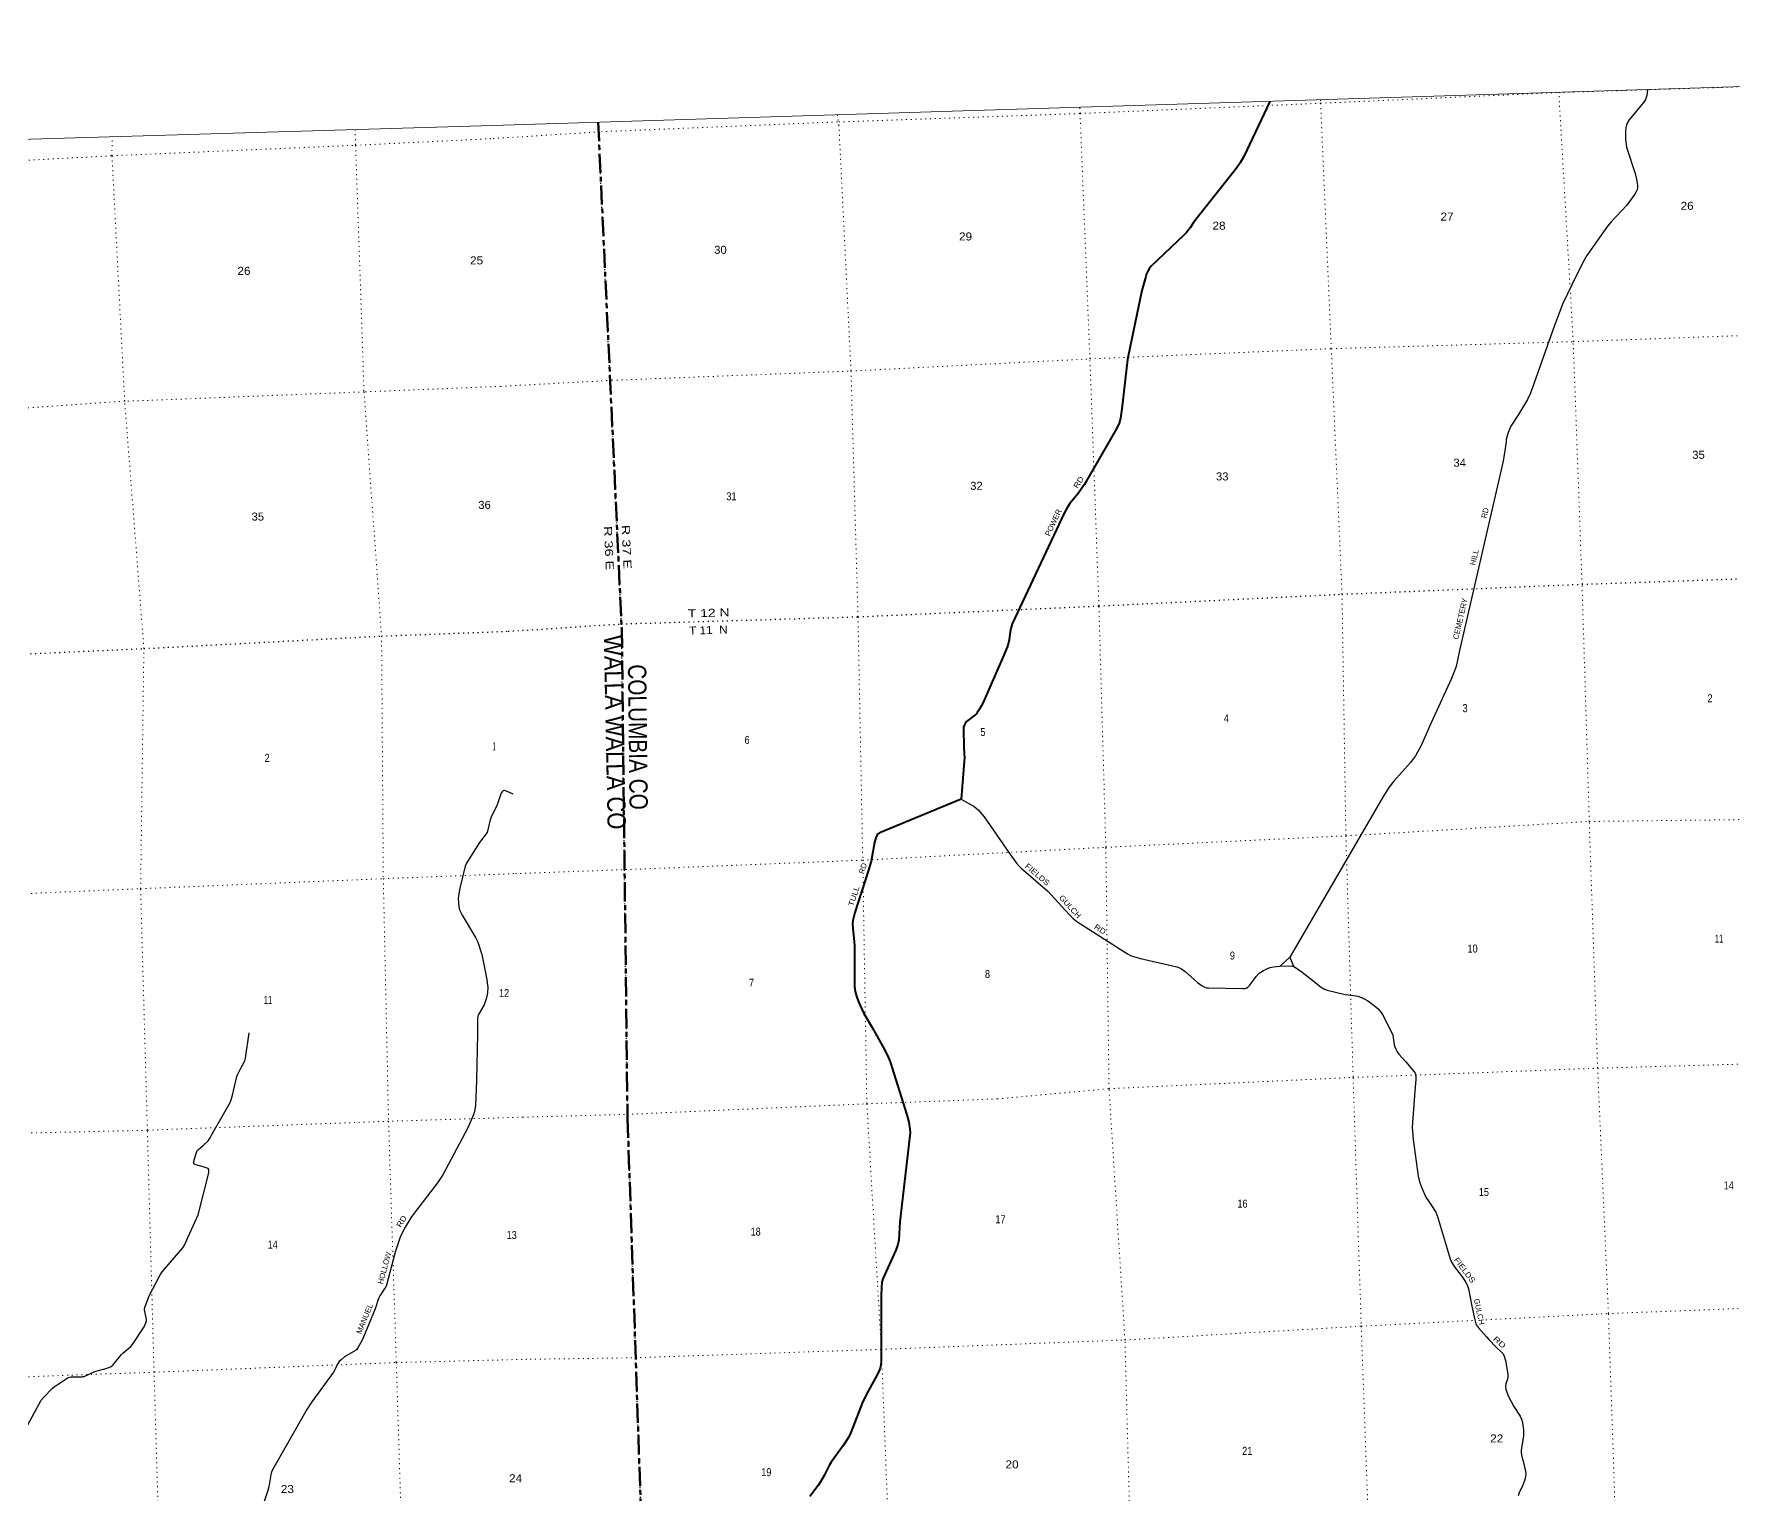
# Model space of a CAD drawing. Header units: feet. Extents: x 505285 to 763886, y -543582 to -353855.
# Drawn here: x 684684 to 721863, y -385791 to -353855 of the extents above; entities that cross this region are included whole.
import ezdxf
from ezdxf.enums import TextEntityAlignment as Align

# ---------------------------------------------------------------- set-up
doc = ezdxf.new("R2010")
doc.units = ezdxf.units.FT
doc.header["$LTSCALE"] = 70
doc.linetypes.add('DOTTED', pattern=[1.5, 0.3, -1.2])
doc.linetypes.add('LONG_DASH_SHORT_DASH', pattern=[9.9, 6, -1.2, 1.5, -1.2])
for name, color, linetype, lineweight in [('11', 7, 'LONG_DASH_SHORT_DASH', 60), ('12', 7, 'Continuous', 13), ('26', 7, 'Continuous', 40), ('27', 7, 'Continuous', 13), ('29', 7, 'Continuous', 25), ('30', 7, 'Continuous', 13), ('4', 7, 'Continuous', 13), ('6', 7, 'DOTTED', 25), ('7', 7, 'DOTTED', 13)]:
    doc.layers.add(name, color=color, linetype=linetype, lineweight=lineweight)

msp = doc.modelspace()

# ---------------------------------------------------------------- linework, layer by layer
at = {"layer": '11'}
msp.add_lwpolyline([(697021.63, -355782.93), (697535.16, -366829.06), (697538.4, -366865.17), (697663.63, -377542.99), (697665.02, -377579.68), (698478.3, -401486.49)], dxfattribs=at)
at = {"layer": '26'}
for points in [[(711714.31, -355331.98), (711139.97, -356533.09), (711063.61, -356672.79), (710981.83, -356788.11), (710043.57, -357977.85), (709965.79, -358098.21), (709890.23, -358196.49), (709832.29, -358258.15), (709113.52, -358935.89), (709079.62, -358977.88), (709048, -359025.34), (709016.38, -359099.15), (708996.51, -359159.3), (708910.54, -359468.15), (708656.56, -360688.34), (708595.93, -360974.18), (708471.92, -362057.04), (708444.56, -362257.2), (708430.58, -362323.46), (708413.01, -362370.92), (708363.47, -362473.32), (707648.05, -363715.64), (707519.84, -363905.23), (707454.83, -363988.79), (707374.03, -364080.18), (707336.39, -364124.92), (707284.45, -364204.97), (707215.03, -364338.43), (706075.32, -366756.58), (706048.73, -366859.82), (706024.82, -366985.72), (706013.59, -367109.4), (705978.88, -367230.8), (705891.71, -367445.12), (705432.94, -368493.37), (705349.62, -368647.3), (705313.32, -368698.76), (705293.42, -368722.87), (705261.8, -368752.75), (705078.87, -368896.08), (705047.5, -368935.54), (705026.43, -368977.72), (705014.13, -369026.94), (705008.67, -369077.62), (705016.93, -369439.52), (705029.94, -369612.22), (705031.01, -369676.47), (704957.61, -370592.56)], [(704957.61, -370592.56), (703195.7, -371319.27), (703171.11, -371333.33), (703148.28, -371349.15), (703118.41, -371387.82), (703093.82, -371438.79), (703068.7, -371541.79), (702990.02, -371946.97), (702934.48, -372146.1), (702634.41, -373074.13), (702594.1, -373248.22), (702583.56, -373325.55), (702591.75, -373415.68), (702623.99, -373714.37), (702629.23, -373796.58), (702628.04, -374070.38), (702625.96, -374660.03), (702638.01, -374772.03), (702670.34, -374901.95), (702715.3, -375028.64), (702833.84, -375278.57), (703013.02, -375584.21), (703254.84, -376018.46), (703356, -376216.15), (703407.36, -376339.79), (703769.27, -377497.58), (703815, -377660.99), (703841.22, -377807.37), (703844.73, -377888.22), (703838.74, -377945.89), (703617.59, -379837.01), (703598.78, -380230.04), (703577.75, -380331.24), (703532.09, -380455.72), (703249.95, -381083.31), (703226.45, -381167.85), (703216.02, -381267.6), (703214.26, -381452.78), (703210.64, -382874.46), (703203.42, -382968.34), (703189.56, -383036.16), (703175.51, -383074.82), (703122.27, -383182.45), (702923.45, -383541.51), (702812.67, -383770.74), (702550.2, -384442.22), (702493.57, -384552.54), (702388.7, -384719.18), (702118.97, -385096.91), (702074.26, -385164.78), (701963.21, -385385.97), (701886.24, -385523.13), (701833.89, -385601.76), (701651.32, -385847.58)]]:
    msp.add_lwpolyline(points, dxfattribs=at)
at = {"layer": '29'}
for q in [(711939.9, -374244.91), (712225.97, -374246.2)]:
    msp.add_line((712146.03, -374047.37), q, dxfattribs=at)
for points in [[(719969.77, -355074.48), (719957.05, -355202.5), (719928.99, -355286.73), (719880.88, -355350.91), (719573.24, -355733.61), (719536.14, -355788.12), (719512.09, -355844.28), (719496.05, -355904.45), (719488.97, -355996), (719488.04, -356153.14), (719512.84, -356329.62), (719697.87, -356904.04), (719730.56, -357027.56), (719750.6, -357171.96), (719752.6, -357220.09), (719734.57, -357280.26), (719697.38, -357361.26), (719516.39, -357600.43), (719179.37, -357962.15), (719097.73, -358056.33), (718646.22, -358700.2), (718583.63, -358803.16), (718415.25, -359130.56), (718117.46, -359749.94), (717935.67, -360232.84), (717415.57, -361708.53), (717343.27, -361850.16), (717152.85, -362176.22), (716982.64, -362430.53), (716920.47, -362572.05), (716878.41, -362727.35), (716880.44, -362774.68), (716812.86, -363195.69), (715860.95, -367337.62), (715788.07, -367693.11), (715685.14, -367955.28), (715233.92, -368933.84), (715022.09, -369415.64), (714894.15, -369642.51), (714789.05, -369789.33), (714422.93, -370195.28), (714316.9, -370340.45), (714183.31, -370549.03), (712146.03, -374047.37)], [(695160.36, -370480.45), (695079.49, -370445.05), (694994.04, -370408.66), (694977.07, -370403.81), (694961.32, -370403.81), (694946.77, -370409.88), (694924.35, -370430.49), (694902.53, -370459.6), (694894.65, -370475.37), (694878.84, -370516.36), (694820.11, -370694.89), (694797.92, -370751.12), (694696.48, -370947.15), (694661.2, -371044.51), (694597.95, -371320.82), (694430.36, -371543.01), (694164.39, -371956.22), (694145, -371990.17), (694115.88, -372054.97), (693994.62, -372536.93), (693963.19, -372746.97), (693965.52, -372866.2), (693972.89, -372950.72), (693992.28, -373013.79), (694050.17, -373132.46), (694341.35, -373620.19), (694388.08, -373722.52), (694474.65, -373986.69), (694581.06, -374499.63), (694607.55, -374713.91), (694600.73, -374828.15), (694576.49, -374939.73), (694530.1, -375087.41), (694401.95, -375303.58), (694392.26, -375332.68), (694382.16, -375401.39), (694384.92, -375725.32), (694358.93, -376742.82), (694340.16, -377283), (694314.69, -377423.56), (694285.17, -377514.69), (694169.5, -377783.07), (693621.39, -378811.01), (693511.6, -378987.32), (692974.15, -379674.53), (692922.36, -379747.98), (692799.61, -379951.05), (692751.13, -380048.07), (692688.67, -380174.13), (692583.31, -380500.46), (692389.93, -381222.07), (692377.81, -381256.03), (692357.96, -381290.59), (692249.33, -381454.93), (692220.47, -381513.56), (692143.23, -381740.12), (691871.04, -382409.37), (691766.93, -382592.53), (691736.64, -382633.77), (691714.32, -382653.26), (691473.3, -382791.89), (691398.47, -382854.5), (691360.9, -382893.31), (691334.55, -382932.39), (691233.88, -383123.68), (690758.5, -383771.38), (690653.03, -383944.38), (689927.03, -385212.2), (689878.54, -385304.38), (689861.55, -385369.43), (689821.91, -385634.72), (689800.97, -385716.73), (689716.39, -385957.03)], [(704957.61, -370592.56), (705244.28, -370749.58), (705292.53, -370785.41), (705331.18, -370824.08), (705463.08, -370979.38), (706004.64, -371758.11)], [(706004.64, -371758.11), (706077.88, -371863.43), (706174.34, -371989.36), (706230.55, -372057.91), (706272.87, -372102.11), (706856.7, -372606.93), (707322.18, -373117.89), (707399.53, -373192.45), (707492.02, -373266.91), (708601, -373972.83), (708666.67, -374008.68), (708729.23, -374032.59), (708883.96, -374075.55), (709551.73, -374228.73)], [(709551.73, -374228.73), (709675.86, -374257.2), (709738.36, -374281.29), (709780.52, -374305.9), (709856.25, -374361.58), (710129.79, -374605.58), (710230.19, -374676.75), (710286.4, -374704.87), (710328.51, -374717.37), (710367.2, -374722.45), (711119.88, -374735.63), (711163.06, -374734.54), (711193.65, -374723.33), (711227.02, -374704), (711271, -374658.34), (711413.32, -374470.26), (711481.72, -374401.69), (711571.67, -374339.99), (711660.89, -374296.23), (711721.49, -374276.02), (711788, -374260), (711922.61, -374245.26), (712180.82, -374239.99), (712236.15, -374251.41), (712275.67, -374271.63), (712420.82, -374372.75), (712648.23, -374560), (712734.81, -374624.3)], [(712734.81, -374624.3), (712836, -374707.51), (712891.49, -374740.66), (712916.81, -374751.45), (712967.74, -374769.03), (713357.91, -374865.25), (713434.11, -374875.37), (713546.52, -374885.91), (713634.35, -374899.97), (713715.15, -374928.09), (713788.93, -374965), (713853.06, -375006.94), (713994.44, -375105.61), (714078.75, -375175.92), (714146.88, -375256.27), (714178, -375305.1), (714381.01, -375700.84), (714399.32, -375753.29), (714431.96, -375958.64), (714445.87, -376007.26), (714468.7, -376059.99), (714498.56, -376119.75), (714535.68, -376172.34), (714685.86, -376334.11), (714866.12, -376553.19), (714889.39, -376588.15), (714901.68, -376632.09), (714905.2, -376665.48), (714906.04, -376722.83), (714882.59, -376979.2), (714822.89, -377766.04), (714846.22, -378038.88), (714953.87, -378842.01), (714986.01, -378964.44), (715028.17, -379076.92), (715124.05, -379296.87), (715186.26, -379393.29), (715234.01, -379458.03), (715340.24, -379627.38), (715384.75, -379739.54), (715436.44, -379915.79), (715652.17, -380646.74), (715685.13, -380718.53), (715752.44, -380818.3), (715939.74, -381067.32), (716001.3, -381161.45), (716025.9, -381214.18), (716054.31, -381304.78), (716132.6, -381679.31)], [(688802.15, -377531.72), (688973.32, -377229.85), (688997.17, -377169.35), (689018.27, -377099.2), (689120.26, -376659.97), (689141.06, -376605.1), (689208.25, -376479.59), (689279.87, -376346.82), (689291.34, -376317.6), (689307.66, -376256.15), (689385.97, -375701.47)], [(684545.92, -384277.63), (684841.28, -383738.27), (684896.46, -383672.29), (685077.97, -383482.31), (685126.38, -383446.88), (685432.64, -383244.33), (685459.76, -383235.98), (685486.6, -383230.94), (685734.93, -383226.86), (685760.2, -383223.45), (685778.97, -383219.27), (686011, -383112.97), (686066.89, -383094.02), (686229.11, -383053.77), (686323.5, -383025.13), (686373.58, -383000.07), (686404.33, -382974.18), (686593.61, -382743.05), (686624.98, -382709.89), (686798.14, -382561.67), (686835.3, -382519.86), (687092.51, -382130.99), (687131.97, -382048.12), (687146.57, -382010.54), (687146.35, -381971.8), (687102.01, -381762.27), (687101.72, -381743.33), (687111.11, -381712.01), (687202.24, -381458.29), (687436.58, -381008.49), (687486.07, -380931.47), (687940.21, -380403.75), (687975.9, -380344.62), (688054.98, -380163.58), (688270.44, -379681.81), (688504.88, -378766.53), (688508.97, -378714.19), (688506.88, -378691.23), (688495.23, -378674.34), (688381.52, -378636.7), (688221.48, -378592.9), (688189.76, -378574.32), (688179.33, -378553.45), (688177.24, -378536.75), (688187.1, -378483.6), (688247.13, -378296.67), (688258.97, -378273.36), (688278.43, -378252.83), (688383.06, -378167.67), (688489.3, -378066.73), (688537.13, -377998.14), (688576.1, -377930.36), (688802.15, -377531.72)], [(716132.6, -381679.31), (716195.87, -381981.98), (716208.35, -382039.8), (716218.89, -382067.92), (716229.66, -382096.5), (716271.82, -382156.26), (716449.22, -382351.35), (716501.92, -382414.63), (716660.26, -382579.5), (716788.73, -382693.74), (716816.35, -382725.72), (716837.42, -382774.94), (716867.13, -382872.1), (716917.44, -383170.16), (716918.22, -383224.88), (716907.69, -383281.13), (716876.07, -383383.07), (716868.1, -383433.47), (716876.07, -383506.1), (716934.09, -383660.56), (717047.84, -383873.91), (717184.36, -384088.75), (717212.15, -384155.92), (717235.3, -384227.6), (717247.6, -384294.39), (717259.89, -384380.51), (717261.65, -384442.03), (717259.89, -384521.12), (717209.84, -384834.86), (717208.82, -384886.46), (717220.38, -384978.98), (717249.42, -385076.2), (717294.15, -385265.47), (717306.6, -385339.82), (717306.45, -385397.29), (717297.66, -385450.02), (717247.02, -385597.44), (717159.78, -385783.08), (717142.47, -385832.49)]]:
    msp.add_lwpolyline(points, dxfattribs=at)
at = {"layer": '4'}
msp.add_lwpolyline([(505285.47, -360804.74), (536860.22, -360087.99), (568433.96, -359327.81), (600006.62, -358524.19), (631578.15, -357677.15), (663148.48, -356786.68), (694717.55, -355852.8), (726285.32, -354875.48), (757851.71, -353854.74), (763886.04, -536576.2), (732068.3, -537605.06), (700249.18, -538590.15), (668428.73, -539531.49), (636607.03, -540429.04), (604784.11, -541282.83), (572960.06, -542092.84), (541134.91, -542859.08), (509308.75, -543581.54)], close=True, dxfattribs=at)
msp.add_lwpolyline([(505285.47, -360804.74), (536860.22, -360087.99), (568433.96, -359327.81), (600006.62, -358524.19), (631578.15, -357677.15), (663148.48, -356786.68), (694717.55, -355852.8), (726285.32, -354875.48), (757851.71, -353854.74), (763886.04, -536576.2), (732068.3, -537605.06), (700249.18, -538590.15), (668428.73, -539531.49), (636607.03, -540429.04), (604784.11, -541282.83), (572960.06, -542092.84), (541134.91, -542859.08), (509308.75, -543581.54)], close=True, dxfattribs=at)
at = {"layer": '6'}
for points in [[(698478.3, -401486.49), (698388.93, -398847.84), (698204.42, -393508.59), (698024.58, -388180.09), (697843.53, -382811.92), (697664.3, -377511.64), (697595.61, -372136.75), (697531, -366760.53), (697281.93, -361433.97), (697028.24, -355996.66), (697021.63, -355782.93)], [(695052.56, -366919.49), (697529.85, -366758.22), (702704.71, -366602.73), (707972.94, -366365.63), (713290.47, -366108.5), (718539.38, -365890.28), (723825.73, -365708.85), (726624.54, -365594.07)], [(667537.32, -368173.53), (671411.26, -368027.3), (676481.51, -367830.95), (681775.33, -367537.65), (687086.66, -367298.22), (692284.9, -367023.74), (695052.56, -366919.49)]]:
    msp.add_lwpolyline(points, dxfattribs=at)
at = {"layer": '7'}
for points in [[(694726.31, -356142.08), (697091.65, -355992.03), (702284.83, -355777.31), (707561.11, -355594.26), (712821.79, -355369.54), (718031.67, -355135.19), (726285.32, -354875.48)], [(712817.42, -355297.74), (712821.79, -355369.54), (713055.09, -360738.06), (713290.47, -366108.5), (713374.44, -371394.24), (713532.85, -376689.16), (713710.44, -382120.24), (713901.56, -387379.66), (714158.3, -392785.51), (714351.18, -398250.22), (714390.8, -400997.65)], [(719705.89, -400831.92), (719620.34, -397984.9), (719487.22, -392511.83), (719299.04, -387224.11), (719117.28, -381841.51), (718880.13, -376477.17), (718697.84, -371080.5), (718539.38, -365890.28), (718346.51, -360584.62), (718031.67, -355135.19)], [(702255.69, -355623.36), (702286.65, -355848.73), (702551.25, -361227.08), (702704.71, -366602.73), (702808.12, -371925.96), (702809.17, -371988.4)], [(709095.1, -401161.56), (709005.52, -398452.07), (708871.47, -393007.22), (708685.82, -387733.5), (708542.79, -382421.87), (708194.48, -376924.95), (708124.74, -371644.7), (707972.94, -366365.63), (707776.34, -360961.47), (707561.11, -355594.26), (707553.15, -355460.65)], [(663169.19, -357503.48), (665691.63, -357458.88), (670790.05, -357195.3), (675948.44, -357000.47), (681214.58, -356792.52), (686388.81, -356518.73), (691716.42, -356288.9), (694726.31, -356142.08)], [(687930.96, -401804.44), (687819.55, -399232.4), (687658.57, -393905.77), (687466.76, -388477.34), (687309.12, -383126.46), (687163.09, -377833.63), (687015.34, -372550.91), (687086.66, -367298.22), (686667.1, -361888.33), (686388.81, -356518.73), (686390.16, -356103.34)], [(691706.88, -355943.73), (691716.42, -356288.9), (691901.29, -361683.3), (692284.9, -367023.74), (692323.22, -372331.71), (692437.57, -377637.52), (692607.22, -382915.58), (692773.02, -388272.28), (692952.95, -393705.07), (693119.31, -399081.88), (693271.78, -401644.05)], [(694890.39, -361562.2), (697323.81, -361430.38), (702551.25, -361227.08), (707776.34, -360961.47), (713055.09, -360738.06), (718346.51, -360584.62), (723512.5, -360397.81), (726455.74, -360260.3)], [(694890.39, -361562.2), (691901.29, -361683.3), (686667.1, -361888.33), (681455.14, -362245.74), (676252.96, -362449.86), (671054.95, -362659.91), (665859.16, -362877.94), (663325.15, -362901.11)], [(695213, -372219.48), (697520.91, -372137.62), (702808.12, -371925.96), (708126.74, -371644.63), (713374.44, -371394.24), (718697.84, -371080.5), (724076.67, -371014.27), (726793.75, -370940.42)], [(663631.95, -373518.9), (666194.56, -373510.69), (671305.88, -373206.47), (676554.9, -373031.21), (681789.65, -372773.82), (687015.34, -372550.91), (692323.22, -372331.71), (695213, -372219.48)], [(702814.33, -372295.09), (702897.76, -377255.77), (703216.03, -382630.15), (703424, -387928.06), (703579.94, -393263.34), (703753.47, -398640.22), (703823.59, -401323.52)], [(695374.29, -377548.02), (697661.33, -377486.46), (702897.76, -377255.77), (705755.61, -377148.65), (708194.48, -376924.95), (713528.47, -376679.26), (718880.13, -376477.17), (724295.69, -376322.94), (726962.4, -376269.4)], [(695374.29, -377548.02), (692437.57, -377637.52), (687163.09, -377833.63), (681802.58, -377959.7), (676551.33, -378199.44), (671343.54, -378417.82), (666284.57, -378732.63), (663782.52, -378729.89)], [(716438.25, -381980.55), (719103.36, -381844.07), (724444.94, -381640.36), (727130.14, -381569.86)], [(695534.56, -382842.54), (697836.61, -382811.93), (703210.26, -382626.69), (708542.79, -382421.87), (713710.44, -382120.24), (716212, -381992.14)], [(674473.86, -383582.21), (676735.65, -383501.25), (682048.47, -383316.13), (687309.12, -383126.46), (692607.22, -382915.58), (695534.56, -382842.54)]]:
    msp.add_lwpolyline(points, dxfattribs=at)

# ---------------------------------------------------------------- texts
at = {"layer": '12'}
for s, rotation, width, p in [('WALLA WALLA CO', 271.143, 0.9, (697144.7, -367004.76)), ('COLUMBIA CO', 270.643, 0.85, (697672.96, -367644.52))]:
    msp.add_text(s, height=400, rotation=rotation, dxfattribs=dict(at, width=width)).set_placement(p)
at = {"layer": '27', "width": 1.15}
for s, rotation, p in [('RD', 57.432, (707507.79, -363805.54)), ('TULL', 72.082, (702602.62, -372944.91))]:
    msp.add_text(s, height=120, rotation=rotation, dxfattribs=at).set_placement(p)
at = {"layer": '27'}
for s, rotation, p in [('POWER', 64.765, (706896.55, -364849.96)), ('RD', 72.082, (702831.11, -372238.27))]:
    msp.add_text(s, height=120, rotation=rotation, dxfattribs=at).set_placement(p)
at = {"layer": '30'}
for s, rotation, width, p in [('RD', 77.057, 0.95, (716475.3, -364344.59)), ('RD', 58.848, 1.15, (692773.02, -379858.47)), ('MANUEL', 67.868, 1.05, (691970.96, -381977.89))]:
    msp.add_text(s, height=120, rotation=rotation, dxfattribs=dict(at, width=width)).set_placement(p, align=Align.CENTER)
for s, rotation, p in [('HILL', 77.057, (716242.6, -365314.68)), ('CEMETERY', 77.057, (715934.74, -366659.94)), ('HOLLOW', 74.998, (692405.86, -380862.83))]:
    msp.add_text(s, height=120, rotation=rotation, dxfattribs=at).set_placement(p, align=Align.CENTER)
for s, rotation, width, p in [('FIELDS', 319.151, 1.15, (706344.69, -372074.27)), ('GULCH', 312.333, 1.1, (707092.94, -372754.49)), ('RD', 327.521, 1.15, (707856.18, -373415.74)), ('FIELDS', 307.006, 1.15, (715730.05, -380672.21)), ('RD', 316.788, 1.3, (716584.86, -382412.35))]:
    msp.add_text(s, height=120, rotation=rotation, dxfattribs=dict(at, width=width)).set_placement(p)
msp.add_text('GULCH', height=120, rotation=281.807, dxfattribs=at).set_placement((716173.23, -381531.58))
at = {"layer": '6'}
for s, rotation, width, p in [('R 36 E', 272.662, 1.35, (697146.23, -364622.28)), ('R 37 E', 272.662, 1.35, (697534.3, -364597.36)), ('T 12 N', 1.721, 1.3, (698984.97, -366618)), ('T 11  N', 1.721, 1.1, (699013.3, -366993.15))]:
    msp.add_text(s, height=175, rotation=rotation, dxfattribs=dict(at, width=width)).set_placement(p)
at = {"layer": '7'}
for s, width, p in [('26', 1.1, (720694.68, -357700.82)), ('28', 1.1, (710457.13, -358135.2)), ('27', 1.1, (715444.37, -357935.21)), ('29', 1.1, (704913.72, -358370.79)), ('25', 1.1, (694219.95, -358894.74)), ('30', 1.05, (699559.24, -358663.09)), ('26', 1.1, (689131.76, -359123.45)), ('34', 1.05, (715726.35, -363319.95)), ('35', 1.05, (720949.95, -363146.39)), ('33', 1.05, (710533.82, -363619.88)), ('31', 0.85, (699826.11, -364054.93)), ('32', 1.05, (705158.25, -363824.95)), ('35', 1.05, (689442.13, -364498.29)), ('36', 1.05, (694399.92, -364243.31)), ('2', 0.85, (721283.3, -368471.82)), ('4', 0.85, (710706.82, -368909.89)), ('3', 0.85, (715926.47, -368688.78)), ('5', 0.85, (705381.96, -369209.76)), ('1', 0.4, (694715.1, -369525.87)), ('6', 0.85, (700222.45, -369383.03)), ('2', 0.85, (689727.77, -369776.19)), ('11', 0.65, (721444.11, -373729.86)), ('9', 0.85, (710837.29, -374100.16)), ('10', 0.85, (716035.18, -373947.43)), ('8', 0.85, (705481.16, -374501.74)), ('12', 0.85, (694853.02, -374922.08)), ('7', 0.85, (700319.48, -374696.44)), ('11', 0.65, (689707.81, -375071.59)), ('15', 0.85, (716282.19, -379272.67)), ('14', 0.85, (721636.23, -379129.39)), ('16', 0.85, (711002.72, -379527.69)), ('18', 0.85, (700354.93, -380138.64)), ('17', 0.85, (705710.54, -379867.42)), ('14', 0.85, (689793.49, -380421.84)), ('13', 0.85, (695020.28, -380213.25)), ('21', 0.85, (711106.5, -384934.42)), ('22', 1.1, (716530.1, -384662.92)), ('20', 1.1, (705930.35, -385230.65)), ('24', 1.1, (695072.71, -385533.99)), ('19', 0.85, (700588.48, -385400.08)), ('23', 1.1, (690081.05, -385769.7))]:
    msp.add_text(s, height=175, dxfattribs=dict(at, width=width)).set_placement(p)

doc.saveas('drawing.dxf')
